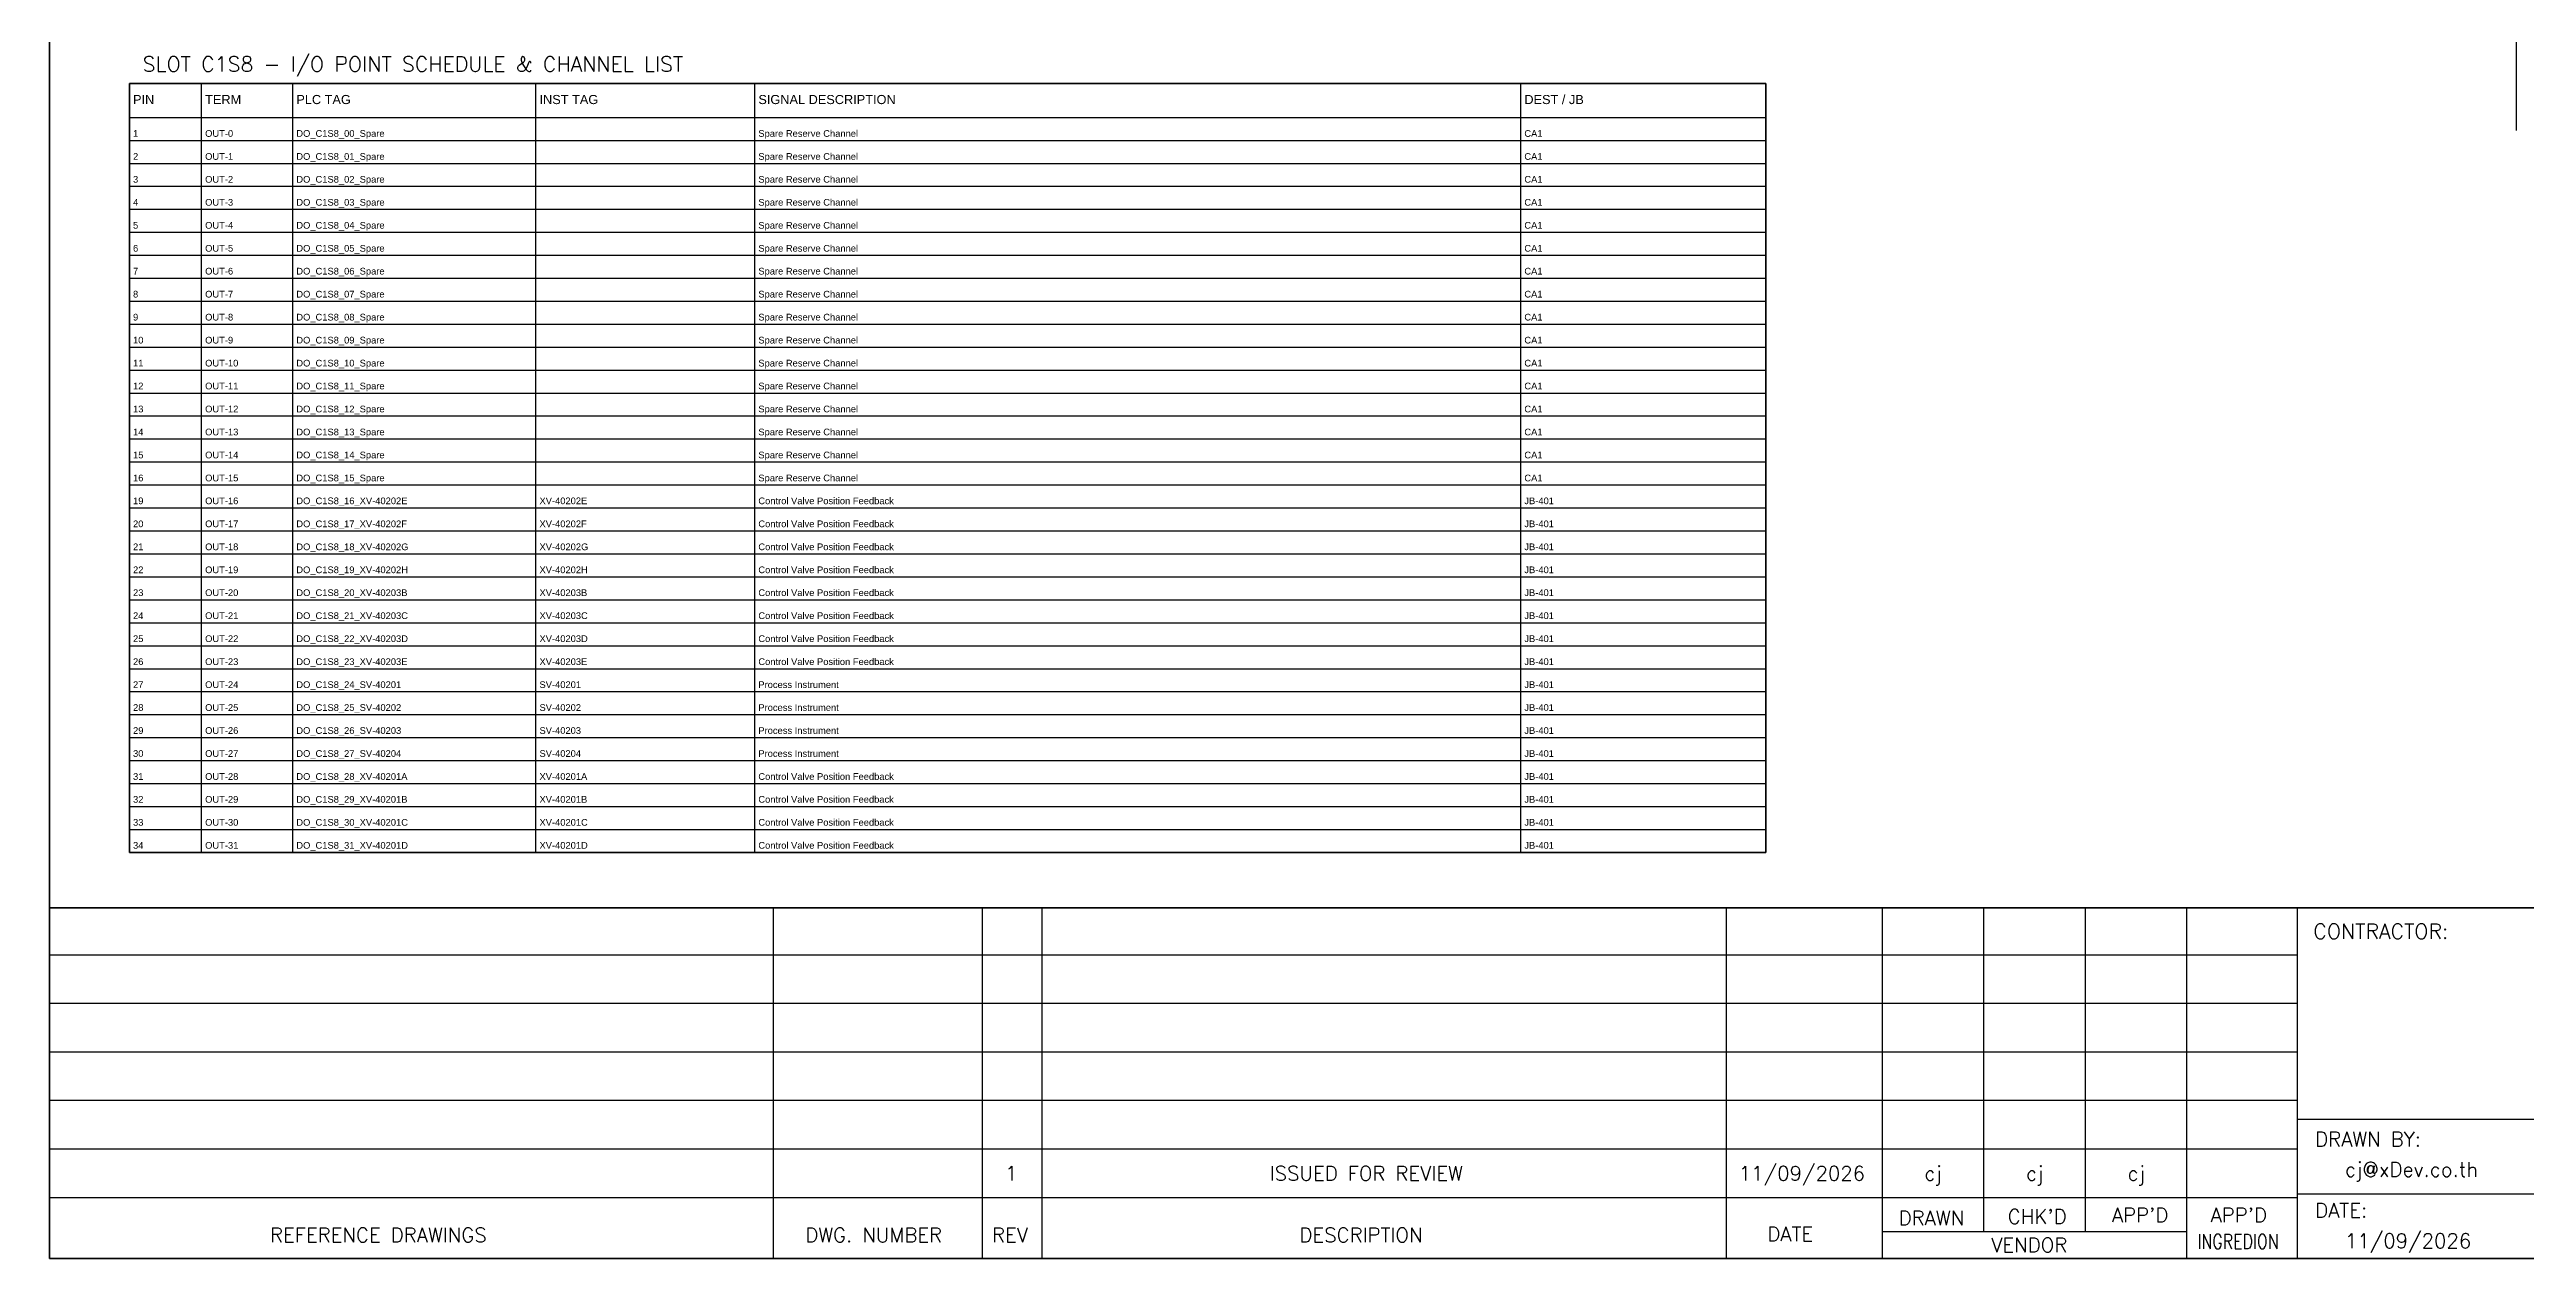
# Model space of a CAD drawing. Header units: millimetres. Extents: x 0 to 3893, y 0 to 2820.
# Drawn here: x 0 to 2037, y 0 to 994 of the extents above; entities that cross this region are included whole.
import ezdxf
from ezdxf.enums import TextEntityAlignment as Align

# ---------------------------------------------------------------- set-up
doc = ezdxf.new("R2010")
doc.units = ezdxf.units.MM
for name, color, linetype in [('GT_1', 9, 'Continuous'), ('HELPPOINT', 7, 'Continuous'), ('MEMBER', 7, 'Continuous')]:
    doc.layers.add(name, color=color, linetype=linetype)
doc.layers.add('IE-WIRE', color=7, linetype='Continuous', lineweight=25)
doc.styles.add('ROMANS', font='romans.shx', dxfattribs={"width": 0.85, "height": 25})
doc.styles.get("Standard").update_dxf_attribs({"font": 'arial.ttf'})

msp = doc.modelspace()

# ---------------------------------------------------------------- linework, layer by layer
at = {"color": 7}
for p, q in [((124.9, 333.8), (124.9, 965.9)), ((199.9, 333.8), (199.9, 965.9)), ((399.9, 333.8), (399.9, 965.9)), ((579.9, 333.8), (579.9, 965.9)), ((1209.9, 333.8), (1209.9, 965.9)), ((65.6, 937.9), (1411.4, 937.9))]:
    msp.add_line(p, q, dxfattribs=at)
at = {"color": 8}
for p, q in [((65.6, 919), (1411.4, 919)), ((65.6, 900.1), (1411.4, 900.1)), ((65.6, 881.3), (1411.4, 881.3)), ((65.6, 862.4), (1411.4, 862.4)), ((65.6, 843.5), (1411.4, 843.5)), ((65.6, 824.6), (1411.4, 824.6)), ((65.6, 805.8), (1411.4, 805.8)), ((65.6, 786.9), (1411.4, 786.9)), ((65.6, 768), (1411.4, 768)), ((65.6, 749.1), (1411.4, 749.1)), ((65.6, 730.2), (1411.4, 730.2)), ((65.6, 711.4), (1411.4, 711.4)), ((65.6, 692.5), (1411.4, 692.5)), ((65.6, 673.6), (1411.4, 673.6)), ((65.6, 654.7), (1411.4, 654.7)), ((65.6, 635.8), (1411.4, 635.8)), ((65.6, 617), (1411.4, 617)), ((65.6, 598.1), (1411.4, 598.1)), ((65.6, 579.2), (1411.4, 579.2)), ((65.6, 560.3), (1411.4, 560.3)), ((65.6, 541.5), (1411.4, 541.5)), ((65.6, 522.6), (1411.4, 522.6)), ((65.6, 503.7), (1411.4, 503.7)), ((65.6, 484.8), (1411.4, 484.8)), ((65.6, 465.9), (1411.4, 465.9)), ((65.6, 447.1), (1411.4, 447.1)), ((65.6, 428.2), (1411.4, 428.2)), ((65.6, 409.3), (1411.4, 409.3)), ((65.6, 390.4), (1411.4, 390.4)), ((65.6, 371.6), (1411.4, 371.6)), ((65.6, 352.7), (1411.4, 352.7))]:
    msp.add_line(p, q, dxfattribs=at)
msp.add_lwpolyline([(65.6, 965.9), (1411.4, 965.9), (1411.4, 333.8), (65.6, 333.8)], close=True)
at = {"color": 7}
msp.add_lwpolyline([(65.6, 333.8), (1411.4, 333.8), (1411.4, 965.9), (65.6, 965.9), (65.6, 333.8)], dxfattribs=at)
at = {"layer": 'GT_1', "color": 4}
for p, q in [((595.3, 0), (595.3, 288.2)), ((767.2, 0), (767.2, 288.2)), ((816.4, 0), (816.4, 288.2)), ((1379.1, 0), (1379.1, 288.2)), ((1507.4, 0), (1507.4, 288.2)), ((1590.9, 21.8), (1590.9, 288.2)), ((1674.4, 21.8), (1674.4, 288.2)), ((1757.7, 0), (1757.7, 288.2)), ((1848.7, 0), (1848.7, 288.2)), ((1848.7, 249.3), (-0.1, 249.3)), ((1848.7, 209.5), (-0.1, 209.5)), ((1848.7, 169.6), (-0.1, 169.6)), ((1848.7, 129.7), (-0.1, 129.7)), ((2635.8, 114.3), (1848.7, 114.3)), ((1848.7, 89.7), (-0.1, 89.7)), ((1848.6, 49.8), (-0.1, 49.8)), ((2635.8, 52.9), (1848.7, 52.9)), ((1757.7, 21.8), (1507.4, 21.8))]:
    msp.add_line(p, q, dxfattribs=at)
at = {"layer": 'HELPPOINT', "color": 4, "lineweight": 35}
for p, q in [((-0.1, 0), (-0.1, 2704.2)), ((-0.1, 0), (-0.1, 2704.2)), ((3893.2, 0), (-0.1, 0)), ((3893.2, 0), (-0.1, 0))]:
    msp.add_line(p, q, dxfattribs=at)
at = {"layer": 'IE-WIRE', "color": 4, "ltscale": 25.4}
msp.add_line((2028.7, 2406.8), (2028.7, 927.2), dxfattribs=at)
at = {"layer": 'MEMBER', "color": 4, "lineweight": 35}
msp.add_line((-0.1, 288.2), (3893.2, 288.2), dxfattribs=at)
msp.add_line((-0.1, 288.2), (3893.2, 288.2), dxfattribs=at)

# ---------------------------------------------------------------- texts
at = {"color": 3}
for s, p in [('PIN', (68.6, 948.9)), ('TERM', (127.9, 948.9)), ('PLC TAG', (202.9, 948.9)), ('INST TAG', (402.9, 948.9)), ('SIGNAL DESCRIPTION', (582.9, 948.9)), ('DEST / JB', (1212.9, 948.9))]:
    msp.add_text(s, height=7.5, dxfattribs=at).set_placement(p)
at = {"color": 7}
for s, p in [('1', (68.6, 922)), ('OUT-0', (127.9, 922)), ('DO_C1S8_00_Spare', (202.9, 922)), ('Spare Reserve Channel', (582.9, 922)), ('CA1', (1212.9, 922)), ('2', (68.6, 903.1)), ('OUT-1', (127.9, 903.1)), ('DO_C1S8_01_Spare', (202.9, 903.1)), ('Spare Reserve Channel', (582.9, 903.1)), ('CA1', (1212.9, 903.1)), ('3', (68.6, 884.3)), ('OUT-2', (127.9, 884.3)), ('DO_C1S8_02_Spare', (202.9, 884.3)), ('Spare Reserve Channel', (582.9, 884.3)), ('CA1', (1212.9, 884.3)), ('4', (68.6, 865.4)), ('OUT-3', (127.9, 865.4)), ('DO_C1S8_03_Spare', (202.9, 865.4)), ('Spare Reserve Channel', (582.9, 865.4)), ('CA1', (1212.9, 865.4)), ('5', (68.6, 846.5)), ('OUT-4', (127.9, 846.5)), ('DO_C1S8_04_Spare', (202.9, 846.5)), ('Spare Reserve Channel', (582.9, 846.5)), ('CA1', (1212.9, 846.5)), ('6', (68.6, 827.6)), ('OUT-5', (127.9, 827.6)), ('DO_C1S8_05_Spare', (202.9, 827.6)), ('Spare Reserve Channel', (582.9, 827.6)), ('CA1', (1212.9, 827.6)), ('7', (68.6, 808.8)), ('8', (68.6, 789.9)), ('OUT-6', (127.9, 808.8)), ('OUT-7', (127.9, 789.9)), ('DO_C1S8_06_Spare', (202.9, 808.8)), ('DO_C1S8_07_Spare', (202.9, 789.9)), ('Spare Reserve Channel', (582.9, 808.8)), ('Spare Reserve Channel', (582.9, 789.9)), ('CA1', (1212.9, 808.8)), ('CA1', (1212.9, 789.9)), ('9', (68.6, 771)), ('OUT-8', (127.9, 771)), ('DO_C1S8_08_Spare', (202.9, 771)), ('Spare Reserve Channel', (582.9, 771)), ('CA1', (1212.9, 771)), ('10', (68.6, 752.1)), ('OUT-9', (127.9, 752.1)), ('DO_C1S8_09_Spare', (202.9, 752.1)), ('Spare Reserve Channel', (582.9, 752.1)), ('CA1', (1212.9, 752.1)), ('11', (68.6, 733.2)), ('OUT-10', (127.9, 733.2)), ('DO_C1S8_10_Spare', (202.9, 733.2)), ('Spare Reserve Channel', (582.9, 733.2)), ('CA1', (1212.9, 733.2)), ('12', (68.6, 714.4)), ('OUT-11', (127.9, 714.4)), ('DO_C1S8_11_Spare', (202.9, 714.4)), ('Spare Reserve Channel', (582.9, 714.4)), ('CA1', (1212.9, 714.4)), ('13', (68.6, 695.5)), ('OUT-12', (127.9, 695.5)), ('DO_C1S8_12_Spare', (202.9, 695.5)), ('Spare Reserve Channel', (582.9, 695.5)), ('CA1', (1212.9, 695.5)), ('14', (68.6, 676.6)), ('OUT-13', (127.9, 676.6)), ('DO_C1S8_13_Spare', (202.9, 676.6)), ('Spare Reserve Channel', (582.9, 676.6)), ('CA1', (1212.9, 676.6)), ('15', (68.6, 657.7)), ('OUT-14', (127.9, 657.7)), ('DO_C1S8_14_Spare', (202.9, 657.7)), ('Spare Reserve Channel', (582.9, 657.7)), ('CA1', (1212.9, 657.7)), ('16', (68.6, 638.8)), ('OUT-15', (127.9, 638.8)), ('DO_C1S8_15_Spare', (202.9, 638.8)), ('Spare Reserve Channel', (582.9, 638.8)), ('CA1', (1212.9, 638.8)), ('19', (68.6, 620)), ('OUT-16', (127.9, 620)), ('DO_C1S8_16_XV-40202E', (202.9, 620)), ('XV-40202E', (402.9, 620)), ('Control Valve Position Feedback', (582.9, 620)), ('JB-401', (1212.9, 620)), ('20', (68.6, 601.1)), ('OUT-17', (127.9, 601.1)), ('DO_C1S8_17_XV-40202F', (202.9, 601.1)), ('XV-40202F', (402.9, 601.1)), ('Control Valve Position Feedback', (582.9, 601.1)), ('JB-401', (1212.9, 601.1)), ('21', (68.6, 582.2)), ('OUT-18', (127.9, 582.2)), ('DO_C1S8_18_XV-40202G', (202.9, 582.2)), ('XV-40202G', (402.9, 582.2)), ('Control Valve Position Feedback', (582.9, 582.2)), ('JB-401', (1212.9, 582.2)), ('22', (68.6, 563.3)), ('23', (68.6, 544.5)), ('OUT-19', (127.9, 563.3)), ('OUT-20', (127.9, 544.5)), ('DO_C1S8_19_XV-40202H', (202.9, 563.3)), ('DO_C1S8_20_XV-40203B', (202.9, 544.5)), ('XV-40202H', (402.9, 563.3)), ('XV-40203B', (402.9, 544.5)), ('Control Valve Position Feedback', (582.9, 563.3)), ('Control Valve Position Feedback', (582.9, 544.5)), ('JB-401', (1212.9, 563.3)), ('JB-401', (1212.9, 544.5)), ('24', (68.6, 525.6)), ('OUT-21', (127.9, 525.6)), ('DO_C1S8_21_XV-40203C', (202.9, 525.6)), ('XV-40203C', (402.9, 525.6)), ('Control Valve Position Feedback', (582.9, 525.6)), ('JB-401', (1212.9, 525.6)), ('25', (68.6, 506.7)), ('OUT-22', (127.9, 506.7)), ('DO_C1S8_22_XV-40203D', (202.9, 506.7)), ('XV-40203D', (402.9, 506.7)), ('Control Valve Position Feedback', (582.9, 506.7)), ('JB-401', (1212.9, 506.7)), ('26', (68.6, 487.8)), ('OUT-23', (127.9, 487.8)), ('DO_C1S8_23_XV-40203E', (202.9, 487.8)), ('XV-40203E', (402.9, 487.8)), ('Control Valve Position Feedback', (582.9, 487.8)), ('JB-401', (1212.9, 487.8)), ('27', (68.6, 468.9)), ('OUT-24', (127.9, 468.9)), ('DO_C1S8_24_SV-40201', (202.9, 468.9)), ('SV-40201', (402.9, 468.9)), ('Process Instrument', (582.9, 468.9)), ('JB-401', (1212.9, 468.9)), ('28', (68.6, 450.1)), ('OUT-25', (127.9, 450.1)), ('DO_C1S8_25_SV-40202', (202.9, 450.1)), ('SV-40202', (402.9, 450.1)), ('Process Instrument', (582.9, 450.1)), ('JB-401', (1212.9, 450.1)), ('29', (68.6, 431.2)), ('OUT-26', (127.9, 431.2)), ('DO_C1S8_26_SV-40203', (202.9, 431.2)), ('SV-40203', (402.9, 431.2)), ('Process Instrument', (582.9, 431.2)), ('JB-401', (1212.9, 431.2)), ('30', (68.6, 412.3)), ('OUT-27', (127.9, 412.3)), ('DO_C1S8_27_SV-40204', (202.9, 412.3)), ('SV-40204', (402.9, 412.3)), ('Process Instrument', (582.9, 412.3)), ('JB-401', (1212.9, 412.3)), ('31', (68.6, 393.4)), ('OUT-28', (127.9, 393.4)), ('DO_C1S8_28_XV-40201A', (202.9, 393.4)), ('XV-40201A', (402.9, 393.4)), ('Control Valve Position Feedback', (582.9, 393.4)), ('JB-401', (1212.9, 393.4)), ('32', (68.6, 374.6)), ('OUT-29', (127.9, 374.6)), ('DO_C1S8_29_XV-40201B', (202.9, 374.6)), ('XV-40201B', (402.9, 374.6)), ('Control Valve Position Feedback', (582.9, 374.6)), ('JB-401', (1212.9, 374.6)), ('33', (68.6, 355.7)), ('OUT-30', (127.9, 355.7)), ('DO_C1S8_30_XV-40201C', (202.9, 355.7)), ('XV-40201C', (402.9, 355.7)), ('Control Valve Position Feedback', (582.9, 355.7)), ('JB-401', (1212.9, 355.7)), ('34', (68.6, 336.8)), ('OUT-31', (127.9, 336.8)), ('DO_C1S8_31_XV-40201D', (202.9, 336.8)), ('XV-40201D', (402.9, 336.8)), ('Control Valve Position Feedback', (582.9, 336.8)), ('JB-401', (1212.9, 336.8))]:
    msp.add_text(s, height=5.5, dxfattribs=at).set_placement(p)
at = {"layer": 'MEMBER', "color": 4, "ltscale": 0.8, "style": 'ROMANS'}
for s, height, p in [('SLOT C1S8 - I/O POINT SCHEDULE & CHANNEL LIST', 12.35, (76.5, 975.6)), ('CONTRACTOR:', 12.35, (1861.8, 262.7)), ('DRAWN BY:', 11.88, (1863.3, 92.1)), ('cj@xDev.co.th', 11.875, (1887.8, 67.2)), ("APP'D", 11.88, (1696.1, 29.7)), ("APP'D", 11.88, (1777.3, 29.7)), ('DATE:', 11.88, (1863.3, 33.6)), ('REFERENCE DRAWINGS', 11.875, (181.3, 13.4)), ('DWG. NUMBER', 11.875, (621.5, 13.4)), ('REV', 11.88, (775.1, 13.4)), ('DESCRIPTION', 11.875, (1027.9, 13.4)), ('DATE', 11.88, (1412.7, 14.2)), ('DRAWN', 11.88, (1520.7, 27.3)), ("CHK'D", 11.88, (1610.5, 28.5)), ('11/09/2026', 11.88, (1887.8, 8.5)), ('VENDOR', 11.88, (1596.9, 5.1))]:
    msp.add_text(s, height=height, dxfattribs=at).set_placement(p)
for s, height, p in [('1', 11.9, (790.9, 69.9)), ('ISSUED FOR REVIEW', 11.875, (1082.9, 69.9)), ('11/09/2026', 11.88, (1441.2, 69.9)), ('cj', 11.88, (1549, 69.9)), ('cj', 11.88, (1632.6, 69.9)), ('cj', 11.88, (1716.1, 69.9))]:
    msp.add_text(s, height=height, dxfattribs=at).set_placement(p, align=Align.MIDDLE_CENTER)
at = {"layer": 'MEMBER', "color": 4, "ltscale": 0.8, "style": 'ROMANS', "width": 0.8}
msp.add_text('INGREDION', height=11.88, dxfattribs=at).set_placement((1766.5, 8))

doc.saveas('drawing.dxf')
